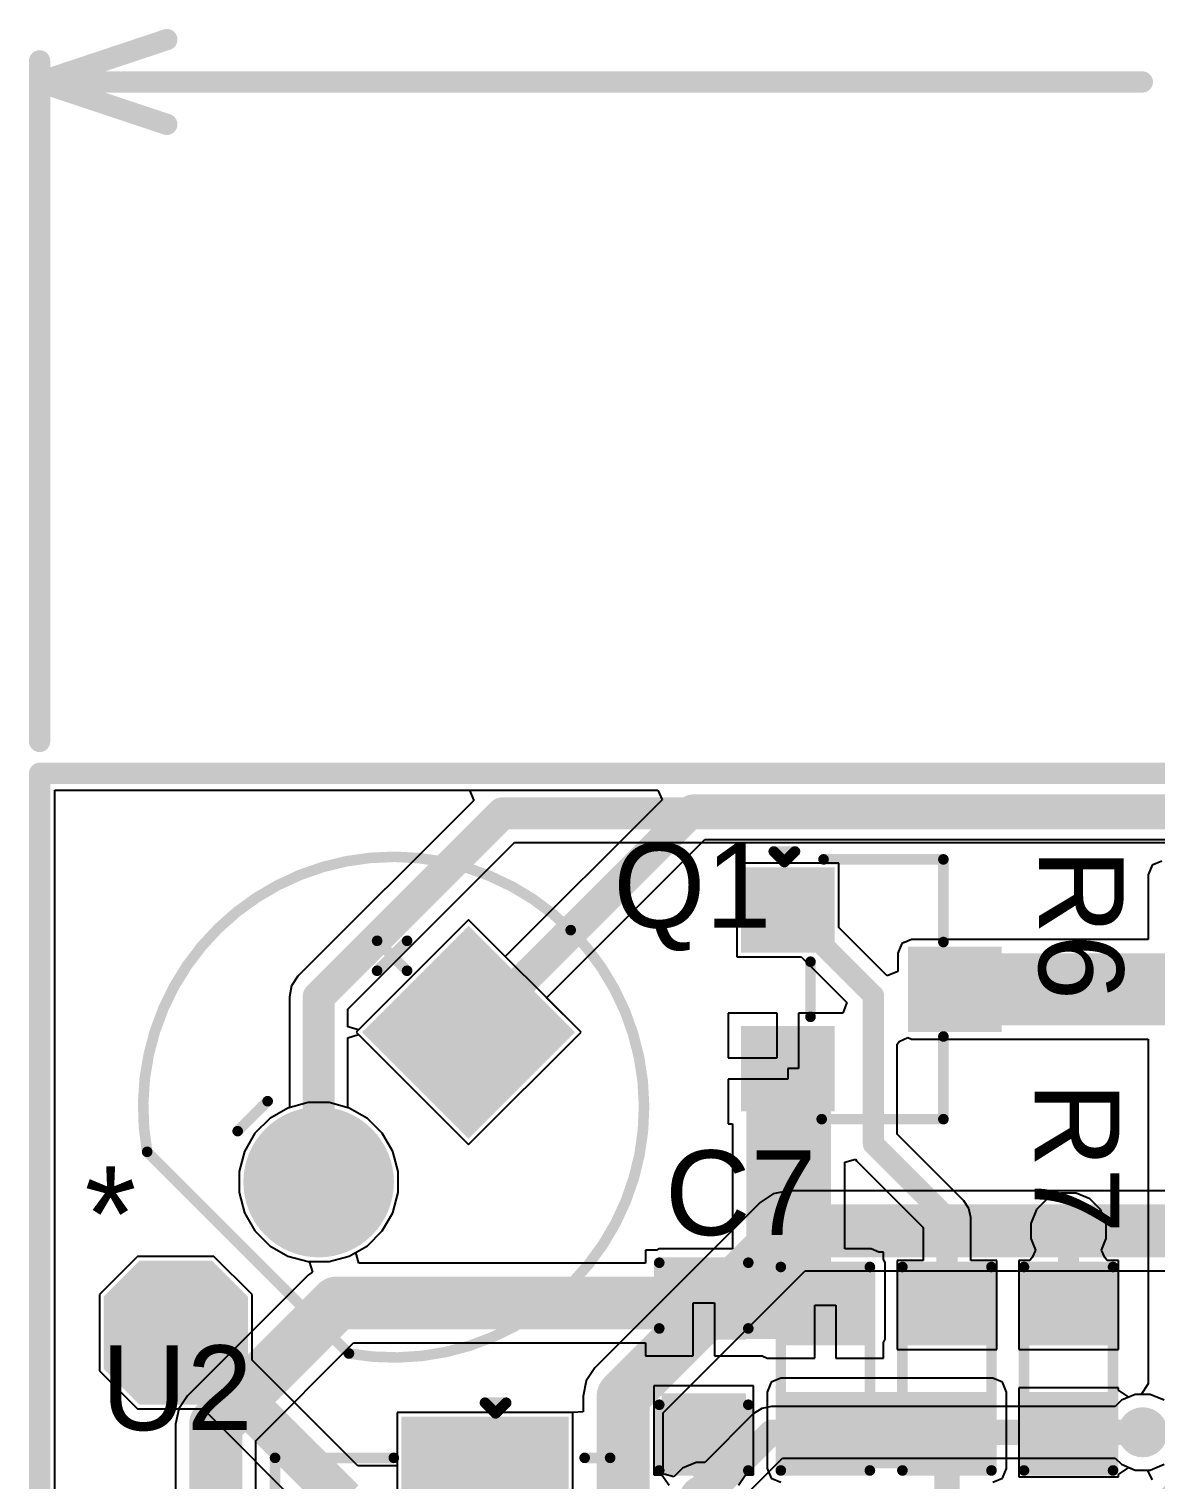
# Model space of a CAD drawing. Header units: millimetres. Extents: x -0.42 to 2.4, y -0.33 to 1.81.
# Drawn here: x 0.32 to 0.851, y 1.123 to 1.807 of the extents above; entities that cross this region are included whole.
import ezdxf

# ---------------------------------------------------------------- set-up
doc = ezdxf.new("R2010")
doc.units = ezdxf.units.MM
doc.header["$MEASUREMENT"] = 0
for name, color, linetype in [('BottomLayer', 5, 'Continuous'), ('BottomPaste', 16, 'Continuous'), ('BottomSolder', 6, 'Continuous'), ('Mechanical1', 6, 'Continuous'), ('Mechanical2', 216, 'Continuous'), ('MultiLayer', 9, 'Continuous'), ('PadHoleLayer', 156, 'Continuous'), ('TopLayer', 1, 'Continuous'), ('TopOverlay', 2, 'Continuous'), ('TopPaste', 8, 'Continuous'), ('TopSolder', 216, 'Continuous'), ('ViaHoleLayer', 16, 'Continuous')]:
    doc.layers.add(name, color=color, linetype=linetype)
doc.styles.add('Arial', font='', dxfattribs={"height": 0.2})
doc.styles.get('Arial').set_extended_font_data('Arial')

# ---------------------------------------------------------------- blocks, each defined once
blk = doc.blocks.new('IR333_A_5')
at = {"layer": 'BottomLayer'}
blk.add_hatch(color=5, dxfattribs=at).paths.add_polyline_path([(-0.0815, 0.0315), (-0.0185, 0.0315), (-0.0185, -0.0315), (-0.0815, -0.0315)])
h = blk.add_hatch(color=5, dxfattribs=at)
edge = h.paths.add_edge_path()
edge.add_arc((0.05, 0), 0.0315, 0, 360)
at = {"layer": 'BottomSolder'}
blk.add_hatch(color=6, dxfattribs=at).paths.add_polyline_path([(-0.0855, 0.0355), (-0.0145, 0.0355), (-0.0145, -0.0355), (-0.0855, -0.0355)])
h = blk.add_hatch(color=6, dxfattribs=at)
edge = h.paths.add_edge_path()
edge.add_arc((0.05, 0), 0.0355, 0, 360)
at = {"layer": 'MultiLayer'}
blk.add_hatch(color=9, dxfattribs=at).paths.add_polyline_path([(-0.0815, 0.0315), (-0.0185, 0.0315), (-0.0185, -0.0315), (-0.0815, -0.0315)])
h = blk.add_hatch(color=9, dxfattribs=at)
edge = h.paths.add_edge_path()
edge.add_arc((0.05, 0), 0.0315, 0, 360)
at = {"layer": 'PadHoleLayer'}
h = blk.add_hatch(color=156, dxfattribs=at)
edge = h.paths.add_edge_path()
edge.add_arc((-0.05, 0), 0.01772, 0, 360)
h = blk.add_hatch(color=156, dxfattribs=at)
edge = h.paths.add_edge_path()
edge.add_arc((0.05, 0), 0.01772, 0, 360)
at = {"layer": 'TopLayer'}
blk.add_hatch(color=1, dxfattribs=at).paths.add_polyline_path([(-0.0815, 0.0315), (-0.0185, 0.0315), (-0.0185, -0.0315), (-0.0815, -0.0315)])
h = blk.add_hatch(color=1, dxfattribs=at)
edge = h.paths.add_edge_path()
edge.add_arc((0.05, 0), 0.0315, 0, 360)
at = {"layer": 'TopSolder'}
blk.add_hatch(color=216, dxfattribs=at).paths.add_polyline_path([(-0.0855, 0.0355), (-0.0145, 0.0355), (-0.0145, -0.0355), (-0.0855, -0.0355)])
h = blk.add_hatch(color=216, dxfattribs=at)
edge = h.paths.add_edge_path()
edge.add_arc((0.05, 0), 0.0355, 0, 360)
at = {"layer": 'TopOverlay', "const_width": 0.005}
for points in [[(-0.11811, 0, -0.73505), (0.09707, 0.06729)], [(0.09707, -0.06729, -0.73505), (-0.11811, 0)]]:
    blk.add_lwpolyline(points, format="xyb", dxfattribs=at)
for points in [[(0.09707, -0.06729), (0.09707, 0.06729)], [(-0.05, -0.061), (-0.05, -0.041)], [(0.06, -0.044), (0.04, -0.044)], [(-0.04, -0.051), (-0.06, -0.051)]]:
    blk.add_lwpolyline(points, dxfattribs=at)
at = {"layer": 'TopOverlay', "const_width": 0.0025}
for points in [[(0.09582, 0.06729, 1), (0.09832, 0.06729, 1)], [(0.09582, 0.06729, 1), (0.09832, 0.06729, 1)], [(-0.11936, 0, 1), (-0.11686, 0, 1)], [(-0.11936, 0, 1), (-0.11686, 0, 1)], [(-0.05125, -0.041, 1), (-0.04875, -0.041, 1)], [(0.03875, -0.044, 1), (0.04125, -0.044, 1)], [(0.05875, -0.044, 1), (0.06125, -0.044, 1)], [(-0.06125, -0.051, 1), (-0.05875, -0.051, 1)], [(-0.04125, -0.051, 1), (-0.03875, -0.051, 1)], [(-0.05125, -0.061, 1), (-0.04875, -0.061, 1)], [(0.09582, -0.06729, 1), (0.09832, -0.06729, 1)], [(0.09582, -0.06729, 1), (0.09832, -0.06729, 1)]]:
    blk.add_lwpolyline(points, format="xyb", close=True, dxfattribs=at)
blk = doc.blocks.new('SIP_3P_2_54___17')
at = {"layer": 'BottomLayer'}
blk.add_hatch(color=5, dxfattribs=at).paths.add_polyline_path([(-0.13543, 0.03543), (-0.06457, 0.03543), (-0.06457, -0.03543), (-0.13543, -0.03543)])
h = blk.add_hatch(color=5, dxfattribs=at)
edge = h.paths.add_edge_path()
edge.add_arc((0, 0), 0.03543, 0, 360)
h = blk.add_hatch(color=5, dxfattribs=at)
edge = h.paths.add_edge_path()
edge.add_arc((0.1, 0), 0.03543, 0, 360)
at = {"layer": 'BottomSolder'}
blk.add_hatch(color=6, dxfattribs=at).paths.add_polyline_path([(-0.13943, 0.03943), (-0.06057, 0.03943), (-0.06057, -0.03943), (-0.13943, -0.03943)])
h = blk.add_hatch(color=6, dxfattribs=at)
edge = h.paths.add_edge_path()
edge.add_arc((0, 0), 0.03943, 0, 360)
h = blk.add_hatch(color=6, dxfattribs=at)
edge = h.paths.add_edge_path()
edge.add_arc((0.1, 0), 0.03943, 0, 360)
at = {"layer": 'MultiLayer'}
blk.add_hatch(color=9, dxfattribs=at).paths.add_polyline_path([(-0.13543, 0.03543), (-0.06457, 0.03543), (-0.06457, -0.03543), (-0.13543, -0.03543)])
h = blk.add_hatch(color=9, dxfattribs=at)
edge = h.paths.add_edge_path()
edge.add_arc((0, 0), 0.03543, 0, 360)
h = blk.add_hatch(color=9, dxfattribs=at)
edge = h.paths.add_edge_path()
edge.add_arc((0.1, 0), 0.03543, 0, 360)
at = {"layer": 'PadHoleLayer'}
h = blk.add_hatch(color=156, dxfattribs=at)
edge = h.paths.add_edge_path()
edge.add_arc((-0.1, 0), 0.01772, 0, 360)
h = blk.add_hatch(color=156, dxfattribs=at)
edge = h.paths.add_edge_path()
edge.add_arc((0, 0), 0.01772, 0, 360)
h = blk.add_hatch(color=156, dxfattribs=at)
edge = h.paths.add_edge_path()
edge.add_arc((0.1, 0), 0.01772, 0, 360)
at = {"layer": 'TopLayer'}
blk.add_hatch(color=1, dxfattribs=at).paths.add_polyline_path([(-0.13543, 0.03543), (-0.06457, 0.03543), (-0.06457, -0.03543), (-0.13543, -0.03543)])
h = blk.add_hatch(color=1, dxfattribs=at)
edge = h.paths.add_edge_path()
edge.add_arc((0, 0), 0.03543, 0, 360)
h = blk.add_hatch(color=1, dxfattribs=at)
edge = h.paths.add_edge_path()
edge.add_arc((0.1, 0), 0.03543, 0, 360)
at = {"layer": 'TopSolder'}
blk.add_hatch(color=216, dxfattribs=at).paths.add_polyline_path([(-0.13943, 0.03943), (-0.06057, 0.03943), (-0.06057, -0.03943), (-0.13943, -0.03943)])
h = blk.add_hatch(color=216, dxfattribs=at)
edge = h.paths.add_edge_path()
edge.add_arc((0, 0), 0.03943, 0, 360)
h = blk.add_hatch(color=216, dxfattribs=at)
edge = h.paths.add_edge_path()
edge.add_arc((0.1, 0), 0.03943, 0, 360)
at = {"layer": 'TopOverlay', "const_width": 0.005}
for points in [[(0.119, 0.059), (-0.12, 0.059)], [(-0.12, 0.047), (-0.12, 0.059)], [(0.119, 0.047), (0.119, 0.059)], [(-0.146, 0), (-0.146, 0.01)], [(-0.141, 0.005), (-0.146, 0.01)], [(-0.146, 0), (-0.141, 0.005)], [(-0.12, -0.099), (-0.12, -0.043)], [(0.12, -0.099), (0.12, -0.043)], [(-0.084, -0.099), (-0.12, -0.099)], [(-0.084, -0.165), (-0.084, -0.099)], [(0.12, -0.099), (0.083, -0.099)], [(0.083, -0.165), (0.083, -0.099)], [(0.083, -0.165), (-0.084, -0.165)]]:
    blk.add_lwpolyline(points, dxfattribs=at)
at = {"layer": 'TopOverlay', "const_width": 0.0025}
for points in [[(-0.12125, 0.059, 1), (-0.11875, 0.059, 1)], [(-0.12125, 0.059, 1), (-0.11875, 0.059, 1)], [(0.11775, 0.059, 1), (0.12025, 0.059, 1)], [(0.11775, 0.059, 1), (0.12025, 0.059, 1)], [(-0.12125, 0.047, 1), (-0.11875, 0.047, 1)], [(0.11775, 0.047, 1), (0.12025, 0.047, 1)], [(-0.14725, 0.01, 1), (-0.14475, 0.01, 1)], [(-0.14725, 0.01, 1), (-0.14475, 0.01, 1)], [(-0.14225, 0.005, 1), (-0.13975, 0.005, 1)], [(-0.14225, 0.005, 1), (-0.13975, 0.005, 1)], [(-0.14725, 0, 1), (-0.14475, 0, 1)], [(-0.14725, 0, 1), (-0.14475, 0, 1)], [(-0.12125, -0.043, 1), (-0.11875, -0.043, 1)], [(0.11875, -0.043, 1), (0.12125, -0.043, 1)], [(-0.12125, -0.099, 1), (-0.11875, -0.099, 1)], [(-0.12125, -0.099, 1), (-0.11875, -0.099, 1)], [(-0.08525, -0.099, 1), (-0.08275, -0.099, 1)], [(-0.08525, -0.099, 1), (-0.08275, -0.099, 1)], [(0.08175, -0.099, 1), (0.08425, -0.099, 1)], [(0.08175, -0.099, 1), (0.08425, -0.099, 1)], [(0.11875, -0.099, 1), (0.12125, -0.099, 1)], [(0.11875, -0.099, 1), (0.12125, -0.099, 1)], [(-0.08525, -0.165, 1), (-0.08275, -0.165, 1)], [(-0.08525, -0.165, 1), (-0.08275, -0.165, 1)], [(0.08175, -0.165, 1), (0.08425, -0.165, 1)], [(0.08175, -0.165, 1), (0.08425, -0.165, 1)]]:
    blk.add_lwpolyline(points, format="xyb", close=True, dxfattribs=at)
blk = doc.blocks.new('R___0603_24')
at = {"layer": 'TopLayer'}
for points in [[(-0.015, 0.0175), (-0.015, -0.0175), (-0.045, -0.0175), (-0.045, 0.0175)], [(0.045, 0.0175), (0.045, -0.0175), (0.015, -0.0175), (0.015, 0.0175)]]:
    blk.add_hatch(color=1, dxfattribs=at).paths.add_polyline_path(points)
at = {"layer": 'TopPaste'}
for points in [[(-0.015, 0.0175), (-0.015, -0.0175), (-0.045, -0.0175), (-0.045, 0.0175)], [(0.045, 0.0175), (0.045, -0.0175), (0.015, -0.0175), (0.015, 0.0175)]]:
    blk.add_hatch(color=8, dxfattribs=at).paths.add_polyline_path(points)
at = {"layer": 'TopSolder'}
for points in [[(-0.011, 0.0215), (-0.011, -0.0215), (-0.049, -0.0215), (-0.049, 0.0215)], [(0.049, 0.0215), (0.049, -0.0215), (0.011, -0.0215), (0.011, 0.0215)]]:
    blk.add_hatch(color=216, dxfattribs=at).paths.add_polyline_path(points)
at = {"layer": 'TopOverlay', "const_width": 0.005}
for points in [[(-0.048, 0.021), (-0.048, -0.021)], [(-0.048, 0.021), (0.048, 0.021)], [(0.048, 0.021), (0.048, -0.021)], [(-0.048, -0.021), (0.048, -0.021)]]:
    blk.add_lwpolyline(points, dxfattribs=at)
at = {"layer": 'TopOverlay', "const_width": 0.0025}
for points in [[(-0.04925, 0.021, 1), (-0.04675, 0.021, 1)], [(-0.04925, 0.021, 1), (-0.04675, 0.021, 1)], [(0.04675, 0.021, 1), (0.04925, 0.021, 1)], [(0.04675, 0.021, 1), (0.04925, 0.021, 1)], [(-0.04925, -0.021, 1), (-0.04675, -0.021, 1)], [(-0.04925, -0.021, 1), (-0.04675, -0.021, 1)], [(0.04675, -0.021, 1), (0.04925, -0.021, 1)], [(0.04675, -0.021, 1), (0.04925, -0.021, 1)]]:
    blk.add_lwpolyline(points, format="xyb", close=True, dxfattribs=at)
blk = doc.blocks.new('RES_0603_25')
at = {"layer": 'TopLayer'}
for points in [[(-0.015, 0.0175), (-0.015, -0.0175), (-0.045, -0.0175), (-0.045, 0.0175)], [(0.045, 0.0175), (0.045, -0.0175), (0.015, -0.0175), (0.015, 0.0175)]]:
    blk.add_hatch(color=1, dxfattribs=at).paths.add_polyline_path(points)
at = {"layer": 'TopPaste'}
for points in [[(-0.015, 0.0175), (-0.015, -0.0175), (-0.045, -0.0175), (-0.045, 0.0175)], [(0.045, 0.0175), (0.045, -0.0175), (0.015, -0.0175), (0.015, 0.0175)]]:
    blk.add_hatch(color=8, dxfattribs=at).paths.add_polyline_path(points)
at = {"layer": 'TopSolder'}
for points in [[(-0.011, 0.0215), (-0.011, -0.0215), (-0.049, -0.0215), (-0.049, 0.0215)], [(0.049, 0.0215), (0.049, -0.0215), (0.011, -0.0215), (0.011, 0.0215)]]:
    blk.add_hatch(color=216, dxfattribs=at).paths.add_polyline_path(points)
at = {"layer": 'TopOverlay', "const_width": 0.005}
for points in [[(-0.048, -0.021), (-0.048, 0.021)], [(0.048, 0.021), (-0.048, 0.021)], [(0.048, -0.021), (0.048, 0.021)], [(0.048, -0.021), (-0.048, -0.021)]]:
    blk.add_lwpolyline(points, dxfattribs=at)
at = {"layer": 'TopOverlay', "const_width": 0.0025}
for points in [[(-0.04925, 0.021, 1), (-0.04675, 0.021, 1)], [(-0.04925, 0.021, 1), (-0.04675, 0.021, 1)], [(0.04675, 0.021, 1), (0.04925, 0.021, 1)], [(0.04675, 0.021, 1), (0.04925, 0.021, 1)], [(-0.04925, -0.021, 1), (-0.04675, -0.021, 1)], [(-0.04925, -0.021, 1), (-0.04675, -0.021, 1)], [(0.04675, -0.021, 1), (0.04925, -0.021, 1)], [(0.04675, -0.021, 1), (0.04925, -0.021, 1)]]:
    blk.add_lwpolyline(points, format="xyb", close=True, dxfattribs=at)
blk = doc.blocks.new('R___0603_26')
at = {"layer": 'TopLayer'}
for points in [[(-0.015, 0.0175), (-0.015, -0.0175), (-0.045, -0.0175), (-0.045, 0.0175)], [(0.045, 0.0175), (0.045, -0.0175), (0.015, -0.0175), (0.015, 0.0175)]]:
    blk.add_hatch(color=1, dxfattribs=at).paths.add_polyline_path(points)
at = {"layer": 'TopPaste'}
for points in [[(-0.015, 0.0175), (-0.015, -0.0175), (-0.045, -0.0175), (-0.045, 0.0175)], [(0.045, 0.0175), (0.045, -0.0175), (0.015, -0.0175), (0.015, 0.0175)]]:
    blk.add_hatch(color=8, dxfattribs=at).paths.add_polyline_path(points)
at = {"layer": 'TopSolder'}
for points in [[(-0.011, 0.0215), (-0.011, -0.0215), (-0.049, -0.0215), (-0.049, 0.0215)], [(0.049, 0.0215), (0.049, -0.0215), (0.011, -0.0215), (0.011, 0.0215)]]:
    blk.add_hatch(color=216, dxfattribs=at).paths.add_polyline_path(points)
at = {"layer": 'TopOverlay', "const_width": 0.005}
for points in [[(-0.048, -0.021), (-0.048, 0.021)], [(0.048, 0.021), (-0.048, 0.021)], [(0.048, -0.021), (0.048, 0.021)], [(0.048, -0.021), (-0.048, -0.021)]]:
    blk.add_lwpolyline(points, dxfattribs=at)
at = {"layer": 'TopOverlay', "const_width": 0.0025}
for points in [[(-0.04925, 0.021, 1), (-0.04675, 0.021, 1)], [(-0.04925, 0.021, 1), (-0.04675, 0.021, 1)], [(0.04675, 0.021, 1), (0.04925, 0.021, 1)], [(0.04675, 0.021, 1), (0.04925, 0.021, 1)], [(-0.04925, -0.021, 1), (-0.04675, -0.021, 1)], [(-0.04925, -0.021, 1), (-0.04675, -0.021, 1)], [(0.04675, -0.021, 1), (0.04925, -0.021, 1)], [(0.04675, -0.021, 1), (0.04925, -0.021, 1)]]:
    blk.add_lwpolyline(points, format="xyb", close=True, dxfattribs=at)
blk = doc.blocks.new('SOT_23_3L__31')
at = {"layer": 'TopLayer'}
for points in [[(-0.01614, 0.05748), (0.01614, 0.05748), (0.01614, 0.02126), (-0.01614, 0.02126)], [(-0.05354, -0.02126), (-0.02126, -0.02126), (-0.02126, -0.05748), (-0.05354, -0.05748)], [(0.02126, -0.02126), (0.05354, -0.02126), (0.05354, -0.05748), (0.02126, -0.05748)]]:
    blk.add_hatch(color=1, dxfattribs=at).paths.add_polyline_path(points)
at = {"layer": 'TopPaste'}
for points in [[(-0.01614, 0.05748), (0.01614, 0.05748), (0.01614, 0.02126), (-0.01614, 0.02126)], [(-0.05354, -0.02126), (-0.02126, -0.02126), (-0.02126, -0.05748), (-0.05354, -0.05748)], [(0.02126, -0.02126), (0.05354, -0.02126), (0.05354, -0.05748), (0.02126, -0.05748)]]:
    blk.add_hatch(color=8, dxfattribs=at).paths.add_polyline_path(points)
at = {"layer": 'TopSolder'}
for points in [[(-0.02014, 0.06148), (0.02014, 0.06148), (0.02014, 0.01726), (-0.02014, 0.01726)], [(-0.05754, -0.01726), (-0.01726, -0.01726), (-0.01726, -0.06148), (-0.05754, -0.06148)], [(0.01726, -0.01726), (0.05754, -0.01726), (0.05754, -0.06148), (0.01726, -0.06148)]]:
    blk.add_hatch(color=216, dxfattribs=at).paths.add_polyline_path(points)
at = {"layer": 'TopOverlay', "const_width": 0.005}
for points in [[(-0.06127, -0.02252), (-0.06127, 0.034)], [(-0.02227, 0.034), (-0.06127, 0.034)], [(0.06127, 0.034), (0.02227, 0.034)], [(0.06127, -0.02339), (0.06127, 0.034)], [(0.013, -0.02867), (-0.013, -0.02867)], [(-0.06, -0.041), (-0.065, -0.036)], [(-0.065, -0.046), (-0.065, -0.036)], [(-0.065, -0.046), (-0.06, -0.041)]]:
    blk.add_lwpolyline(points, dxfattribs=at)
at = {"layer": 'TopOverlay', "const_width": 0.0025}
for points in [[(-0.06252, 0.034, 1), (-0.06002, 0.034, 1)], [(-0.06252, 0.034, 1), (-0.06002, 0.034, 1)], [(-0.02352, 0.034, 1), (-0.02102, 0.034, 1)], [(0.02102, 0.034, 1), (0.02352, 0.034, 1)], [(0.06002, 0.034, 1), (0.06252, 0.034, 1)], [(0.06002, 0.034, 1), (0.06252, 0.034, 1)], [(-0.06252, -0.02252, 1), (-0.06002, -0.02252, 1)], [(-0.01425, -0.02867, 1), (-0.01175, -0.02867, 1)], [(0.01175, -0.02867, 1), (0.01425, -0.02867, 1)], [(0.06002, -0.02339, 1), (0.06252, -0.02339, 1)], [(-0.06625, -0.036, 1), (-0.06375, -0.036, 1)], [(-0.06625, -0.036, 1), (-0.06375, -0.036, 1)], [(-0.06125, -0.041, 1), (-0.05875, -0.041, 1)], [(-0.06125, -0.041, 1), (-0.05875, -0.041, 1)], [(-0.06625, -0.046, 1), (-0.06375, -0.046, 1)], [(-0.06625, -0.046, 1), (-0.06375, -0.046, 1)]]:
    blk.add_lwpolyline(points, format="xyb", close=True, dxfattribs=at)
blk = doc.blocks.new('T__________B_32')
at = {"layer": 'BottomLayer'}
blk.add_hatch(color=5, dxfattribs=at).paths.add_polyline_path([(0.015, 0.03), (-0.015, 0.03), (-0.03, 0.015), (-0.03, -0.015), (-0.015, -0.03), (0.015, -0.03), (0.03, -0.015), (0.03, 0.015)])
at = {"layer": 'BottomPaste'}
blk.add_hatch(color=16, dxfattribs=at).paths.add_polyline_path([(0.015, 0.03), (-0.015, 0.03), (-0.03, 0.015), (-0.03, -0.015), (-0.015, -0.03), (0.015, -0.03), (0.03, -0.015), (0.03, 0.015)])
at = {"layer": 'BottomSolder'}
blk.add_hatch(color=6, dxfattribs=at).paths.add_polyline_path([(0.017, 0.034), (-0.017, 0.034), (-0.034, 0.017), (-0.034, -0.017), (-0.017, -0.034), (0.017, -0.034), (0.034, -0.017), (0.034, 0.017)])
blk = doc.blocks.new('C___0603_43')
at = {"layer": 'TopLayer'}
for points in [[(-0.015, 0.0175), (-0.015, -0.0175), (-0.045, -0.0175), (-0.045, 0.0175)], [(0.045, 0.0175), (0.045, -0.0175), (0.015, -0.0175), (0.015, 0.0175)]]:
    blk.add_hatch(color=1, dxfattribs=at).paths.add_polyline_path(points)
at = {"layer": 'TopPaste'}
for points in [[(-0.015, 0.0175), (-0.015, -0.0175), (-0.045, -0.0175), (-0.045, 0.0175)], [(0.045, 0.0175), (0.045, -0.0175), (0.015, -0.0175), (0.015, 0.0175)]]:
    blk.add_hatch(color=8, dxfattribs=at).paths.add_polyline_path(points)
at = {"layer": 'TopSolder'}
for points in [[(-0.01264, 0.01986), (-0.01264, -0.01986), (-0.04736, -0.01986), (-0.04736, 0.01986)], [(0.04736, 0.01986), (0.04736, -0.01986), (0.01264, -0.01986), (0.01264, 0.01986)]]:
    blk.add_hatch(color=216, dxfattribs=at).paths.add_polyline_path(points)
at = {"layer": 'TopOverlay', "const_width": 0.005}
for points in [[(-0.049, -0.021), (-0.049, 0.021)], [(-0.018, 0.021), (-0.049, 0.021)], [(0.049, 0.021), (0.018, 0.021)], [(0.049, -0.021), (0.049, 0.021)], [(-0.018, -0.021), (-0.049, -0.021)], [(0.049, -0.021), (0.018, -0.021)]]:
    blk.add_lwpolyline(points, dxfattribs=at)
at = {"layer": 'TopOverlay', "const_width": 0.0025}
for points in [[(-0.05025, 0.021, 1), (-0.04775, 0.021, 1)], [(-0.05025, 0.021, 1), (-0.04775, 0.021, 1)], [(-0.01925, 0.021, 1), (-0.01675, 0.021, 1)], [(0.01675, 0.021, 1), (0.01925, 0.021, 1)], [(0.04775, 0.021, 1), (0.05025, 0.021, 1)], [(0.04775, 0.021, 1), (0.05025, 0.021, 1)], [(-0.05025, -0.021, 1), (-0.04775, -0.021, 1)], [(-0.05025, -0.021, 1), (-0.04775, -0.021, 1)], [(-0.01925, -0.021, 1), (-0.01675, -0.021, 1)], [(0.01675, -0.021, 1), (0.01925, -0.021, 1)], [(0.04775, -0.021, 1), (0.05025, -0.021, 1)], [(0.04775, -0.021, 1), (0.05025, -0.021, 1)]]:
    blk.add_lwpolyline(points, format="xyb", close=True, dxfattribs=at)

msp = doc.modelspace()

# ---------------------------------------------------------------- hatches: boundary and pattern name
at = {"layer": 'BottomLayer'}
h = msp.add_hatch(color=5, dxfattribs=at)
edge = h.paths.add_edge_path()
edge.add_arc((0.81, 1.24), 0.01181, 0, 360)
h = msp.add_hatch(color=5, dxfattribs=at)
edge = h.paths.add_edge_path()
edge.add_arc((0.845, 1.145), 0.01181, 0, 360)
h = msp.add_hatch(color=5, dxfattribs=at)
edge = h.paths.add_edge_path()
edge.add_arc((0.638, 1.113), 0.01181, 0, 360)
at = {"layer": 'BottomSolder'}
h = msp.add_hatch(color=6, dxfattribs=at)
edge = h.paths.add_edge_path()
edge.add_arc((0.81, 1.24), 0.00591, 0, 360)
h = msp.add_hatch(color=6, dxfattribs=at)
edge = h.paths.add_edge_path()
edge.add_arc((0.845, 1.145), 0.00591, 0, 360)
at = {"layer": 'TopLayer'}
for points in [[(0.736, 1.337), (0.898, 1.337), (0.898, 1.371), (0.736, 1.371)], [(0.658, 1.189), (0.698, 1.189), (0.698, 1.335), (0.658, 1.335)], [(0.617, 1.189), (0.717, 1.189), (0.717, 1.225), (0.617, 1.225)], [(0.67433, 1.128), (0.77433, 1.128), (0.77433, 1.164), (0.67433, 1.164)]]:
    msp.add_hatch(color=1, dxfattribs=at).paths.add_polyline_path(points)
h = msp.add_hatch(color=1, dxfattribs=at)
edge = h.paths.add_edge_path()
edge.add_arc((0.81, 1.24), 0.01181, 0, 360)
h = msp.add_hatch(color=1, dxfattribs=at)
edge = h.paths.add_edge_path()
edge.add_arc((0.845, 1.145), 0.01181, 0, 360)
h = msp.add_hatch(color=1, dxfattribs=at)
edge = h.paths.add_edge_path()
edge.add_arc((0.638, 1.113), 0.01181, 0, 360)
at = {"layer": 'TopSolder'}
h = msp.add_hatch(color=216, dxfattribs=at)
edge = h.paths.add_edge_path()
edge.add_arc((0.81, 1.24), 0.00591, 0, 360)
h = msp.add_hatch(color=216, dxfattribs=at)
edge = h.paths.add_edge_path()
edge.add_arc((0.845, 1.145), 0.00591, 0, 360)
at = {"layer": 'ViaHoleLayer'}
h = msp.add_hatch(color=16, dxfattribs=at)
edge = h.paths.add_edge_path()
edge.add_arc((0.81, 1.24), 0.00591, 0, 360)
h = msp.add_hatch(color=16, dxfattribs=at)
edge = h.paths.add_edge_path()
edge.add_arc((0.845, 1.145), 0.00591, 0, 360)

# ---------------------------------------------------------------- linework, layer by layer
at = {"layer": 'BottomLayer'}
for p, q in [((0.332, 1.025), (0.332, 1.448)), ((0.332, 1.448), (0.6164, 1.448)), ((0.61831, 1.44338), (0.54439, 1.36946)), ((0.6164, 1.448), (0.61831, 1.44338)), ((0.56386, 1.34999), (0.6385, 1.42464)), ((0.6385, 1.42464), (1.00675, 1.42464)), ((0.52709, 1.38676), (0.47406, 1.33373)), ((0.54439, 1.36946), (0.52709, 1.38676)), ((0.58012, 1.33373), (0.56386, 1.34999)), ((0.47406, 1.33373), (0.52709, 1.28071)), ((0.52709, 1.28071), (0.58012, 1.33373)), ((0.45144, 1.30052), (0.4419, 1.29796)), ((0.46131, 1.30052), (0.45144, 1.30052)), ((0.47085, 1.29796), (0.46131, 1.30052)), ((0.43335, 1.29303), (0.42637, 1.28605)), ((0.4419, 1.29796), (0.43335, 1.29303)), ((0.4794, 1.29303), (0.47085, 1.29796)), ((0.48638, 1.28605), (0.4794, 1.29303)), ((0.42637, 1.28605), (0.42144, 1.2775)), ((0.49132, 1.2775), (0.48638, 1.28605)), ((0.42144, 1.2775), (0.41888, 1.26796)), ((0.49387, 1.26796), (0.49132, 1.2775)), ((0.41888, 1.26796), (0.41888, 1.25809)), ((0.49387, 1.25809), (0.49387, 1.26796)), ((0.678, 1.25886), (0.67078, 1.25743)), ((1.08252, 1.25886), (0.678, 1.25886)), ((0.41888, 1.25809), (0.42144, 1.24855)), ((0.49132, 1.24855), (0.49387, 1.25809)), ((0.66466, 1.25334), (0.58666, 1.17534)), ((0.67078, 1.25743), (0.66466, 1.25334)), ((0.42144, 1.24855), (0.42637, 1.24)), ((0.48638, 1.24), (0.49132, 1.24855)), ((0.42637, 1.24), (0.43335, 1.23302)), ((0.4794, 1.23302), (0.48638, 1.24)), ((0.43335, 1.23302), (0.4419, 1.22808)), ((0.47085, 1.22808), (0.4794, 1.23302)), ((0.371, 1.228), (0.353, 1.21)), ((0.407, 1.228), (0.371, 1.228)), ((0.425, 1.21), (0.407, 1.228)), ((0.4419, 1.22808), (0.45144, 1.22553)), ((0.45144, 1.22553), (0.46131, 1.22553)), ((0.46131, 1.22553), (0.47085, 1.22808)), ((0.61886, 1.15419), (0.68581, 1.22114)), ((0.68581, 1.22114), (1.51754, 1.22114)), ((0.353, 1.21), (0.353, 1.174)), ((0.425, 1.17907), (0.425, 1.21)), ((0.47481, 1.12926), (0.425, 1.17907)), ((0.353, 1.174), (0.371, 1.156)), ((0.58666, 1.17534), (0.58257, 1.16922)), ((0.58257, 1.16922), (0.58114, 1.162)), ((0.58114, 1.162), (0.58114, 1.15469)), ((0.66532, 1.1563), (0.66135, 1.15365)), ((0.67, 1.15724), (0.66532, 1.1563)), ((0.83205, 1.15724), (0.67, 1.15724)), ((0.83491, 1.1601), (0.83205, 1.15724)), ((0.84146, 1.16281), (0.83491, 1.1601)), ((0.84854, 1.16281), (0.84146, 1.16281)), ((0.85509, 1.1601), (0.84854, 1.16281)), ((0.371, 1.156), (0.40193, 1.156)), ((0.40193, 1.156), (0.45652, 1.10141)), ((0.57614, 1.15438), (0.4934, 1.15438)), ((0.4934, 1.15438), (0.4934, 1.12926)), ((0.57627, 1.15438), (0.57614, 1.15438)), ((0.58114, 1.15469), (0.57627, 1.15438)), ((0.61886, 1.12558), (0.61886, 1.15419)), ((0.66135, 1.15365), (0.63851, 1.13081)), ((0.4934, 1.12926), (0.47481, 1.12926)), ((0.63446, 1.13081), (0.62791, 1.1281)), ((0.63851, 1.13081), (0.63446, 1.13081)), ((0.65581, 1.11351), (0.67507, 1.13276)), ((0.67507, 1.13276), (0.83205, 1.13276)), ((0.83205, 1.13276), (0.83491, 1.1299)), ((0.83491, 1.1299), (0.84146, 1.12719)), ((0.61936, 1.12528), (0.61886, 1.12558)), ((0.62386, 1.12405), (0.61936, 1.12528)), ((0.62791, 1.1281), (0.62386, 1.12405)), ((0.84146, 1.12719), (0.84703, 1.12719)), ((0.84703, 1.12719), (0.84947, 1.12264))]:
    msp.add_line(p, q, dxfattribs=at)
for points, const_width in [([(0.52813, 1.33373), (0.6328, 1.4384)], 0.015), ([(0.6328, 1.4384), (1.01245, 1.4384)], 0.015), ([(0.6, 1.162), (0.678, 1.24)], 0.025), ([(0.678, 1.24), (0.81, 1.24)], 0.025), ([(0.81, 1.24), (1.52536, 1.24)], 0.025), ([(0.389, 1.192), (0.46806, 1.11294)], 0.02), ([(0.792, 1.028), (0.93, 1.166)], 0.04), ([(0.6, 1.094), (0.6, 1.162)], 0.025), ([(0.638, 1.113), (0.67, 1.145)], 0.012), ([(0.67, 1.145), (0.845, 1.145)], 0.012)]:
    msp.add_lwpolyline(points, dxfattribs=dict(at, const_width=const_width))
for points, const_width in [([(0.62905, 1.4384, 1), (0.63655, 1.4384, 1)], 0.0075), ([(0.62905, 1.4384, 1), (0.63655, 1.4384, 1)], 0.0075), ([(0.52438, 1.33373, 1), (0.53188, 1.33373, 1)], 0.0075), ([(0.67175, 1.24, 1), (0.68425, 1.24, 1)], 0.0125), ([(0.67175, 1.24, 1), (0.68425, 1.24, 1)], 0.0125), ([(0.80375, 1.24, 1), (0.81625, 1.24, 1)], 0.0125), ([(0.80375, 1.24, 1), (0.81625, 1.24, 1)], 0.0125), ([(0.384, 1.192, 1), (0.394, 1.192, 1)], 0.01), ([(0.59375, 1.162, 1), (0.60625, 1.162, 1)], 0.0125), ([(0.59375, 1.162, 1), (0.60625, 1.162, 1)], 0.0125), ([(0.667, 1.145, 1), (0.673, 1.145, 1)], 0.006), ([(0.667, 1.145, 1), (0.673, 1.145, 1)], 0.006), ([(0.842, 1.145, 1), (0.848, 1.145, 1)], 0.006)]:
    msp.add_lwpolyline(points, format="xyb", close=True, dxfattribs=dict(at, const_width=const_width))
at = {"layer": 'Mechanical1', "const_width": 0.01}
for points in [[(0.3248, 1.782), (0.3848, 1.802)], [(0.3248, 1.47086), (0.3248, 1.792)], [(0.3248, 1.782), (0.3848, 1.762)], [(0.3248, 1.782), (0.84482, 1.782)]]:
    msp.add_lwpolyline(points, dxfattribs=at)
at = {"layer": 'Mechanical1', "const_width": 0.005}
for points in [[(0.3823, 1.802, 1), (0.3873, 1.802, 1)], [(0.3223, 1.792, 1), (0.3273, 1.792, 1)], [(0.3223, 1.782, 1), (0.3273, 1.782, 1)], [(0.3223, 1.782, 1), (0.3273, 1.782, 1)], [(0.3223, 1.782, 1), (0.3273, 1.782, 1)], [(0.84232, 1.782, 1), (0.84732, 1.782, 1)], [(0.3823, 1.762, 1), (0.3873, 1.762, 1)], [(0.3223, 1.47086, 1), (0.3273, 1.47086, 1)]]:
    msp.add_lwpolyline(points, format="xyb", close=True, dxfattribs=at)
at = {"layer": 'Mechanical2', "const_width": 0.01}
for points in [[(0.3248, 1.03263), (0.3248, 1.45586)], [(0.3248, 1.45586), (1.95866, 1.45586)]]:
    msp.add_lwpolyline(points, dxfattribs=at)
at = {"layer": 'Mechanical2', "const_width": 0.005}
msp.add_lwpolyline([(0.3223, 1.45586, 1), (0.3273, 1.45586, 1)], format="xyb", close=True, dxfattribs=at)
msp.add_lwpolyline([(0.3223, 1.45586, 1), (0.3273, 1.45586, 1)], format="xyb", close=True, dxfattribs=at)
at = {"layer": 'TopLayer'}
for p, q in [((0.332, 1.025), (0.332, 1.448)), ((0.332, 1.448), (0.52746, 1.448)), ((0.52746, 1.448), (0.52953, 1.443)), ((0.52953, 1.443), (0.44664, 1.36011)), ((0.47014, 1.34468), (0.5487, 1.42324)), ((0.5487, 1.42324), (0.9763, 1.42324)), ((0.70174, 1.41354), (0.65352, 1.41354)), ((0.65352, 1.41354), (0.65352, 1.36926)), ((0.70174, 1.38315), (0.70174, 1.41354)), ((0.84941, 1.41259), (0.84751, 1.408)), ((0.854, 1.41449), (0.84941, 1.41259)), ((0.84751, 1.408), (0.84751, 1.37749)), ((0.52709, 1.38676), (0.4774, 1.33708)), ((0.58012, 1.33373), (0.52709, 1.38676)), ((0.72451, 1.36039), (0.70174, 1.38315)), ((0.73141, 1.37559), (0.72951, 1.371)), ((0.73226, 1.37595), (0.73141, 1.37559)), ((0.73273, 1.37614), (0.73226, 1.37614)), ((0.73226, 1.37614), (0.73226, 1.37595)), ((0.736, 1.37749), (0.73273, 1.37614)), ((0.84751, 1.37749), (0.736, 1.37749)), ((0.65352, 1.36926), (0.68391, 1.36926)), ((0.68391, 1.36926), (0.70543, 1.34774)), ((0.72951, 1.371), (0.72951, 1.3624)), ((0.72951, 1.3624), (0.72451, 1.36039)), ((0.44366, 1.35564), (0.44261, 1.35038)), ((0.44664, 1.36011), (0.44366, 1.35564)), ((0.44261, 1.35038), (0.44261, 1.29815)), ((0.70543, 1.34774), (0.70352, 1.34274)), ((0.47014, 1.33634), (0.47014, 1.34468)), ((0.67263, 1.34274), (0.64952, 1.34274)), ((0.64952, 1.34274), (0.64952, 1.3216)), ((0.67263, 1.3216), (0.67263, 1.34274)), ((0.70178, 1.34274), (0.68263, 1.34274)), ((0.68263, 1.34274), (0.68263, 1.3166)), ((0.70352, 1.34274), (0.70178, 1.34274)), ((0.47514, 1.33481), (0.47014, 1.33634)), ((0.4774, 1.33708), (0.47514, 1.33481)), ((0.47014, 1.33112), (0.47514, 1.33265)), ((0.47014, 1.29815), (0.47014, 1.33112)), ((0.47514, 1.33265), (0.47715, 1.33065)), ((0.47715, 1.33065), (0.52709, 1.28071)), ((0.52709, 1.28071), (0.58012, 1.33373)), ((0.72922, 1.32807), (0.72985, 1.3289)), ((0.72922, 1.28565), (0.72922, 1.32807)), ((0.72985, 1.3289), (0.73018, 1.32931)), ((0.73018, 1.32931), (0.73422, 1.33124)), ((0.73422, 1.33124), (0.736, 1.33051)), ((0.736, 1.33051), (0.84751, 1.33051)), ((0.84751, 1.33051), (0.84751, 1.168)), ((0.64952, 1.3216), (0.67263, 1.3216)), ((0.68263, 1.3166), (0.67763, 1.3166)), ((0.67763, 1.3166), (0.67763, 1.3116)), ((0.67763, 1.3116), (0.64952, 1.3116)), ((0.64952, 1.3116), (0.64952, 1.29046)), ((0.43335, 1.29303), (0.42637, 1.28605)), ((0.4419, 1.29796), (0.43335, 1.29303)), ((0.44261, 1.29815), (0.4419, 1.29796)), ((0.47085, 1.29796), (0.47014, 1.29815)), ((0.4794, 1.29303), (0.47085, 1.29796)), ((0.48638, 1.28605), (0.4794, 1.29303)), ((0.42637, 1.28605), (0.42144, 1.2775)), ((0.49132, 1.2775), (0.48638, 1.28605)), ((0.64952, 1.29046), (0.65151, 1.29046)), ((0.65151, 1.29046), (0.65151, 1.23149)), ((0.7606, 1.25426), (0.72922, 1.28565)), ((0.42144, 1.2775), (0.41888, 1.26796)), ((0.49387, 1.26796), (0.49132, 1.2775)), ((0.70449, 1.27241), (0.70949, 1.27393)), ((0.70449, 1.23149), (0.70449, 1.27241)), ((0.70949, 1.27393), (0.71007, 1.27307)), ((0.71007, 1.27307), (0.74145, 1.24169)), ((0.41888, 1.26796), (0.41888, 1.25809)), ((0.49387, 1.25809), (0.49387, 1.26796)), ((0.41888, 1.25809), (0.42144, 1.24855)), ((0.49132, 1.24855), (0.49387, 1.25809)), ((0.76303, 1.25063), (0.7606, 1.25426)), ((0.7606, 1.25426), (0.7606, 1.25426)), ((0.79991, 1.2551), (0.7949, 1.25009)), ((0.80646, 1.25781), (0.79991, 1.2551)), ((0.81354, 1.25781), (0.80646, 1.25781)), ((0.82009, 1.2551), (0.81354, 1.25781)), ((0.8251, 1.25009), (0.82009, 1.2551)), ((0.42144, 1.24855), (0.42637, 1.24)), ((0.48638, 1.24), (0.49132, 1.24855)), ((0.76388, 1.24633), (0.76303, 1.25063)), ((0.76388, 1.226), (0.76388, 1.24633)), ((0.76388, 1.24633), (0.76388, 1.24633)), ((0.7949, 1.25009), (0.79219, 1.24354)), ((0.82781, 1.24354), (0.8251, 1.25009)), ((0.42637, 1.24), (0.43335, 1.23302)), ((0.4794, 1.23302), (0.48638, 1.24)), ((0.74145, 1.24169), (0.74145, 1.226)), ((0.79219, 1.24354), (0.79219, 1.23646)), ((0.82781, 1.23646), (0.82781, 1.24354)), ((0.43335, 1.23302), (0.4419, 1.22808)), ((0.47393, 1.22986), (0.4794, 1.23302)), ((0.617, 1.23149), (0.61581, 1.231)), ((0.65151, 1.23149), (0.617, 1.23149)), ((0.717, 1.23149), (0.70449, 1.23149)), ((0.72061, 1.23), (0.717, 1.23149)), ((0.79219, 1.23646), (0.79445, 1.231)), ((0.82555, 1.231), (0.82781, 1.23646)), ((0.4419, 1.22808), (0.45144, 1.22553)), ((0.45144, 1.22553), (0.45192, 1.22553)), ((0.45192, 1.22553), (0.45344, 1.22053)), ((0.47527, 1.22486), (0.47393, 1.22986)), ((0.6105, 1.22486), (0.47527, 1.22486)), ((0.61581, 1.231), (0.6105, 1.231)), ((0.6105, 1.231), (0.6105, 1.22486)), ((0.72283, 1.23), (0.72061, 1.23)), ((0.72283, 1.2266), (0.72283, 1.23)), ((0.72349, 1.225), (0.72283, 1.2266)), ((0.72349, 1.189), (0.72349, 1.225)), ((0.74145, 1.226), (0.72917, 1.226)), ((0.72917, 1.226), (0.72917, 1.184)), ((0.77617, 1.226), (0.76388, 1.226)), ((0.77617, 1.184), (0.77617, 1.226)), ((0.79174, 1.226), (0.7865, 1.226)), ((0.7865, 1.226), (0.7865, 1.184)), ((0.7929, 1.22744), (0.79174, 1.226)), ((0.79445, 1.231), (0.7929, 1.22744)), ((0.8271, 1.22744), (0.82555, 1.231)), ((0.82826, 1.226), (0.8271, 1.22744)), ((0.8335, 1.226), (0.82826, 1.226)), ((0.8335, 1.184), (0.8335, 1.226)), ((0.45166, 1.21934), (0.39449, 1.16216)), ((0.45344, 1.22053), (0.45166, 1.21934)), ((0.633, 1.181), (0.633, 1.206)), ((0.633, 1.206), (0.643, 1.206)), ((0.643, 1.206), (0.643, 1.181)), ((0.69033, 1.18), (0.69033, 1.205)), ((0.69033, 1.205), (0.70033, 1.205)), ((0.70033, 1.205), (0.70033, 1.18)), ((0.42669, 1.14101), (0.47281, 1.18714)), ((0.47281, 1.18714), (0.6105, 1.18714)), ((0.6105, 1.18714), (0.6105, 1.181)), ((0.72283, 1.1874), (0.72349, 1.189)), ((0.72283, 1.18), (0.72283, 1.1874)), ((0.72917, 1.184), (0.77617, 1.184)), ((0.7865, 1.184), (0.8335, 1.184)), ((0.6105, 1.181), (0.633, 1.181)), ((0.643, 1.181), (0.6655, 1.181)), ((0.6655, 1.181), (0.66783, 1.18)), ((0.66783, 1.18), (0.66783, 1.18)), ((0.66783, 1.18), (0.67009, 1.18)), ((0.67009, 1.18), (0.69033, 1.18)), ((0.70033, 1.18), (0.72283, 1.18)), ((0.67433, 1.17049), (0.66974, 1.16859)), ((0.77433, 1.17049), (0.67433, 1.17049)), ((0.77893, 1.16859), (0.77433, 1.17049)), ((0.6615, 1.167), (0.6145, 1.167)), ((0.6145, 1.167), (0.6145, 1.125)), ((0.6615, 1.125), (0.6615, 1.167)), ((0.66974, 1.16859), (0.66784, 1.164)), ((0.66784, 1.164), (0.66784, 1.128)), ((0.78083, 1.164), (0.77893, 1.16859)), ((0.78083, 1.128), (0.78083, 1.164)), ((0.8335, 1.166), (0.7865, 1.166)), ((0.7865, 1.166), (0.7865, 1.124)), ((0.8335, 1.16493), (0.8335, 1.166)), ((0.8385, 1.16159), (0.8335, 1.16493)), ((0.84758, 1.16781), (0.84424, 1.16281)), ((0.84751, 1.168), (0.84758, 1.16781)), ((0.3904, 1.15605), (0.38896, 1.14883)), ((0.39449, 1.16216), (0.3904, 1.15605)), ((0.84146, 1.16281), (0.8385, 1.16159)), ((0.84424, 1.16281), (0.84146, 1.16281)), ((0.57627, 1.15438), (0.4934, 1.15438)), ((0.4934, 1.15438), (0.4934, 1.07151)), ((0.57627, 1.08881), (0.57627, 1.15438)), ((0.38896, 1.14883), (0.38896, 1.10449)), ((0.42669, 1.10449), (0.42669, 1.14101)), ((0.84854, 1.12719), (0.85509, 1.1299)), ((0.6145, 1.125), (0.61828, 1.125)), ((0.61828, 1.125), (0.62162, 1.12)), ((0.65438, 1.12), (0.65772, 1.125)), ((0.65772, 1.125), (0.6615, 1.125)), ((0.66784, 1.128), (0.66974, 1.12341)), ((0.66974, 1.12341), (0.67433, 1.12151)), ((0.77433, 1.12151), (0.77893, 1.12341)), ((0.77893, 1.12341), (0.78083, 1.128)), ((0.7865, 1.124), (0.8335, 1.124)), ((0.8335, 1.12507), (0.8385, 1.12841)), ((0.8335, 1.124), (0.8335, 1.12507)), ((0.8385, 1.12841), (0.84146, 1.12719)), ((0.84146, 1.12719), (0.84854, 1.12719))]:
    msp.add_line(p, q, dxfattribs=at)
for points, const_width in [([(0.45638, 1.35038), (0.543, 1.437)], 0.015), ([(0.543, 1.437), (0.982, 1.437)], 0.015), ([(0.67763, 1.3914), (0.6796, 1.3914)], 0.01), ([(0.6796, 1.3914), (0.69074, 1.38026)], 0.01), ([(0.69074, 1.37829), (0.69074, 1.38026)], 0.01), ([(0.69074, 1.37829), (0.718, 1.35103)], 0.01), ([(0.45638, 1.26302), (0.45638, 1.35038)], 0.015), ([(0.718, 1.281), (0.718, 1.35103)], 0.01), ([(0.718, 1.281), (0.75267, 1.24633)], 0.01), ([(0.75267, 1.205), (0.75267, 1.24633)], 0.01), ([(0.81, 1.205), (0.81, 1.24)], 0.01), ([(0.40783, 1.14883), (0.465, 1.206)], 0.025), ([(0.465, 1.206), (0.638, 1.206)], 0.025), ([(0.40783, 1.064), (0.40783, 1.14883)], 0.025), ([(0.638, 1.113), (0.638, 1.148)], 0.01), ([(0.75267, 1.10633), (0.75267, 1.145)], 0.012), ([(0.81, 1.145), (0.845, 1.145)], 0.01)]:
    msp.add_lwpolyline(points, dxfattribs=dict(at, const_width=const_width))
for points, const_width in [([(0.53925, 1.437, 1), (0.54675, 1.437, 1)], 0.0075), ([(0.53925, 1.437, 1), (0.54675, 1.437, 1)], 0.0075), ([(0.67513, 1.3914, 1), (0.68013, 1.3914, 1)], 0.005), ([(0.6771, 1.3914, 1), (0.6821, 1.3914, 1)], 0.005), ([(0.6771, 1.3914, 1), (0.6821, 1.3914, 1)], 0.005), ([(0.68824, 1.38026, 1), (0.69324, 1.38026, 1)], 0.005), ([(0.68824, 1.38026, 1), (0.69324, 1.38026, 1)], 0.005), ([(0.68824, 1.37829, 1), (0.69324, 1.37829, 1)], 0.005), ([(0.68824, 1.37829, 1), (0.69324, 1.37829, 1)], 0.005), ([(0.45263, 1.35038, 1), (0.46013, 1.35038, 1)], 0.0075), ([(0.45263, 1.35038, 1), (0.46013, 1.35038, 1)], 0.0075), ([(0.7155, 1.35103, 1), (0.7205, 1.35103, 1)], 0.005), ([(0.7155, 1.35103, 1), (0.7205, 1.35103, 1)], 0.005), ([(0.7155, 1.281, 1), (0.7205, 1.281, 1)], 0.005), ([(0.7155, 1.281, 1), (0.7205, 1.281, 1)], 0.005), ([(0.45263, 1.26302, 1), (0.46013, 1.26302, 1)], 0.0075), ([(0.75017, 1.24633, 1), (0.75517, 1.24633, 1)], 0.005), ([(0.75017, 1.24633, 1), (0.75517, 1.24633, 1)], 0.005), ([(0.8075, 1.24, 1), (0.8125, 1.24, 1)], 0.005), ([(0.45875, 1.206, 1), (0.47125, 1.206, 1)], 0.0125), ([(0.45875, 1.206, 1), (0.47125, 1.206, 1)], 0.0125), ([(0.63175, 1.206, 1), (0.64425, 1.206, 1)], 0.0125), ([(0.75017, 1.205, 1), (0.75517, 1.205, 1)], 0.005), ([(0.8075, 1.205, 1), (0.8125, 1.205, 1)], 0.005), ([(0.40158, 1.14883, 1), (0.41408, 1.14883, 1)], 0.0125), ([(0.40158, 1.14883, 1), (0.41408, 1.14883, 1)], 0.0125), ([(0.6355, 1.148, 1), (0.6405, 1.148, 1)], 0.005), ([(0.74967, 1.145, 1), (0.75567, 1.145, 1)], 0.006), ([(0.8075, 1.145, 1), (0.8125, 1.145, 1)], 0.005), ([(0.8425, 1.145, 1), (0.8475, 1.145, 1)], 0.005)]:
    msp.add_lwpolyline(points, format="xyb", close=True, dxfattribs=dict(at, const_width=const_width))

# ---------------------------------------------------------------- block references
for name, p, rotation in [('IR333_A_5', (0.49173, 1.29838), 225), ('SOT_23_3L__31', (0.717, 1.354), 270), ('T__________B_32', (0.389, 1.192), 180), ('C___0603_43', (0.638, 1.176), 270), ('RES_0603_25', (0.69533, 1.175), 270), ('R___0603_26', (0.75267, 1.175), 270), ('R___0603_24', (0.81, 1.175), 90), ('SIP_3P_2_54___17', (0.53483, 1.01294), 270)]:
    msp.add_blockref(name, p, dxfattribs=dict(rotation=rotation))

# ---------------------------------------------------------------- texts
at = {"layer": 'TopOverlay', "style": 'Arial'}
for s, height, p in [('Q1', 0.04, (0.59534, 1.38301)), ('C7', 0.04, (0.61968, 1.23801)), ('*', 0.045, (0.346, 1.2255)), ('U2', 0.04, (0.35385, 1.14601))]:
    msp.add_text(s, height=height, dxfattribs=at).set_placement(p)
for s, p in [('R6', (0.79601, 1.42032)), ('R7', (0.79401, 1.31032))]:
    msp.add_text(s, height=0.04, rotation=270, dxfattribs=at).set_placement(p)

doc.saveas('drawing.dxf')
